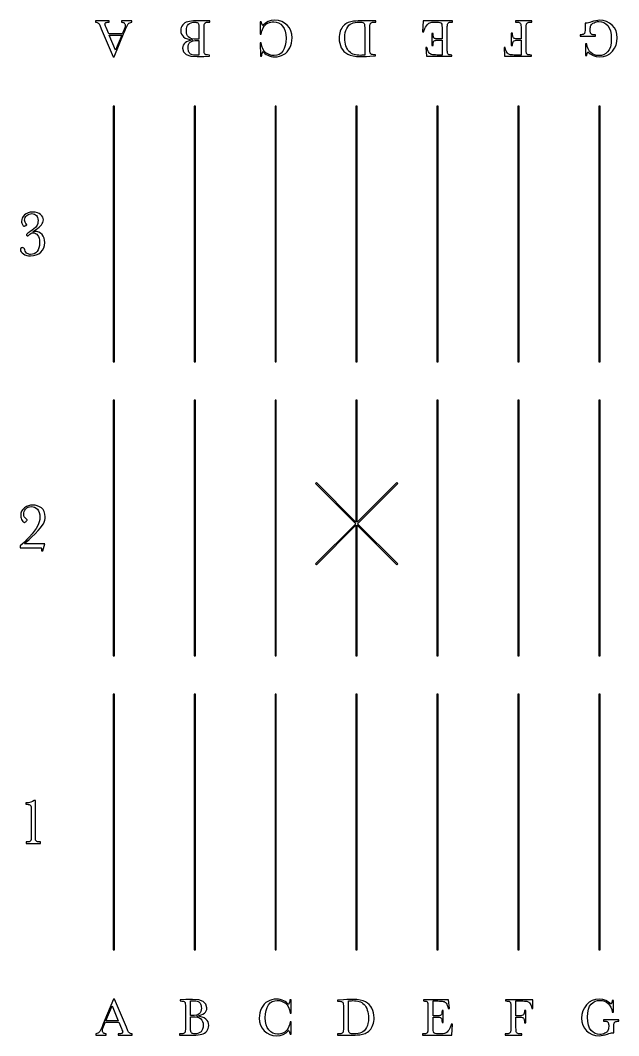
# Model space of a CAD drawing. Header units: millimetres. Extents: x 48 to 358, y 279 to 523.
# Drawn here: x 48 to 188.5, y 281.9 to 520.2 of the extents above; entities that cross this region are included whole.
import ezdxf

# ---------------------------------------------------------------- set-up
doc = ezdxf.new("R2010")
doc.units = ezdxf.units.MM
doc.layers.get('0').update_dxf_attribs({"linetype": 'CONTINUOUS'})

msp = doc.modelspace()

# ---------------------------------------------------------------- linework, layer by layer
at = {"color": 7}
for points in [[(72.4688, 517.35106), (72.5855, 517.62606), (72.6733, 517.83606), (72.732, 517.98006), (72.7618, 518.05906), (72.9442, 518.50306), (73.1129, 518.86206), (73.2678, 519.13906), (73.409, 519.33206), (73.5609, 519.46906), (73.7478, 519.58006), (73.9699, 519.66306), (74.227, 519.71906), (74.227, 520.00006), (71.7675, 520.00006), (71.7675, 519.71906), (71.9569, 519.70706), (72.1284, 519.67106), (72.2819, 519.61106), (72.4175, 519.52706), (72.5283, 519.42006), (72.6074, 519.29006), (72.6549, 519.13806), (72.6707, 518.96406), (72.641, 518.74006), (72.5517, 518.41806), (72.4029, 517.99706), (72.1947, 517.47706), (71.9811, 516.95306), (68.8356, 516.95306), (68.2005, 518.48206), (68.0777, 518.78106), (67.9899, 519.01406), (67.9372, 519.18006), (67.9196, 519.28006), (67.9328, 519.40106), (67.9723, 519.49906), (68.0382, 519.57606), (68.1303, 519.63106), (68.2599, 519.67006), (68.4379, 519.69706), (68.6644, 519.71406), (68.9393, 519.71906), (68.9393, 520.00006), (65.685, 520.00006), (65.685, 519.71906), (65.8882, 519.69006), (66.0643, 519.64506), (66.2133, 519.58506), (66.3353, 519.50906), (66.4381, 519.41706), (66.5299, 519.30906), (66.6107, 519.18606), (66.6803, 519.04806), (67.0589, 518.18106), (69.825, 511.60806), (70.0633, 511.60806)], [(91.0985, 511.68606), (92.4596, 511.72206), (92.4596, 512.00206), (92.3008, 512.00206), (92.014, 512.00906), (91.7825, 512.03006), (91.6064, 512.06406), (91.4856, 512.11206), (91.4004, 512.17806), (91.3314, 512.26806), (91.2783, 512.38006), (91.2413, 512.51506), (91.2159, 512.70606), (91.1978, 512.98706), (91.1869, 513.35606), (91.1833, 513.81506), (91.1833, 517.84406), (91.1867, 518.31606), (91.197, 518.69306), (91.2142, 518.97706), (91.2383, 519.16606), (91.2751, 519.29806), (91.3306, 519.41206), (91.4049, 519.50706), (91.4978, 519.58406), (91.6205, 519.64306), (91.784, 519.68506), (91.9884, 519.71006), (92.2337, 519.71806), (92.5513, 519.71806), (92.5513, 520.00006), (89.3023, 520.00006), (88.7253, 519.98906), (88.2098, 519.95706), (87.7558, 519.90206), (87.3632, 519.82606), (87.0176, 519.71506), (86.7044, 519.55406), (86.4237, 519.34506), (86.1754, 519.08706), (85.9723, 518.79206), (85.8273, 518.46906), (85.7403, 518.11906), (85.7113, 517.74106), (85.7541, 517.31106), (85.8827, 516.91906), (86.0969, 516.56406), (86.3969, 516.24606), (86.785, 515.97806), (87.2636, 515.77106), (87.8327, 515.62706), (88.4924, 515.54406), (87.9433, 515.43806), (87.4678, 515.29306), (87.066, 515.10906), (86.7377, 514.88406), (86.4827, 514.62006), (86.3005, 514.31706), (86.1912, 513.97306), (86.1548, 513.59006), (86.3669, 512.73606), (87.0031, 512.12506), (88.0636, 511.75906), (89.5482, 511.63706)], [(88.8778, 515.74406), (88.3392, 515.83506), (87.9056, 515.98606), (87.577, 516.19906), (87.3353, 516.47506), (87.1626, 516.81906), (87.0591, 517.23006), (87.0245, 517.70906), (87.0551, 518.17906), (87.1466, 518.58606), (87.2992, 518.93006), (87.5129, 519.21106), (87.7876, 519.43006), (88.1233, 519.58706), (88.5201, 519.68106), (88.978, 519.71206), (89.2299, 519.70206), (89.4365, 519.67106), (89.5977, 519.61906), (89.7135, 519.54706), (89.7976, 519.45506), (89.8638, 519.34406), (89.9121, 519.21406), (89.9424, 519.06506), (89.9611, 518.85206), (89.9745, 518.53206), (89.9825, 518.10406), (89.9852, 517.56906), (89.9852, 515.72506), (89.8646, 515.72006), (89.7471, 515.71606), (89.6326, 515.71406), (89.5212, 515.71306)], [(108.35, 511.60006), (108.8773, 511.69906), (109.3816, 511.86306), (109.863, 512.09206), (110.307, 512.39006), (110.699, 512.75706), (111.04, 513.19406), (111.328, 513.70106), (111.558, 514.25106), (111.722, 514.82006), (111.82, 515.40706), (111.853, 516.01106), (111.782, 516.89906), (111.568, 517.69606), (111.213, 518.40106), (110.714, 519.01406), (110.104, 519.51106), (109.4121, 519.86606), (108.6379, 520.07906), (107.7816, 520.15006), (106.9709, 520.07306), (106.2358, 519.84106), (105.5762, 519.45506), (104.9921, 518.91506), (104.8598, 519.11106), (104.7496, 519.32206), (104.6615, 519.54706), (104.5955, 519.78706), (104.3331, 519.78706), (104.3331, 516.89006), (104.5955, 516.89006), (104.6529, 517.25306), (104.7519, 517.62406), (104.8924, 518.00006), (105.0745, 518.38406), (105.2954, 518.74206), (105.5527, 519.04406), (105.8462, 519.29006), (106.1759, 519.48006), (106.5218, 519.62206), (106.8638, 519.72306), (107.2021, 519.78406), (107.5365, 519.80406), (108.1333, 519.74206), (108.679, 519.55606), (109.1737, 519.24606), (109.6172, 518.81206), (109.9829, 518.26106), (110.244, 517.60206), (110.401, 516.83406), (110.453, 515.95706), (110.405, 515.03106), (110.262, 514.21906), (110.022, 513.52006), (109.6874, 512.93506), (109.2711, 512.47306), (108.7881, 512.14206), (108.2384, 511.94406), (107.6219, 511.87806), (107.1046, 511.91906), (106.6144, 512.04206), (106.1513, 512.24606), (105.7152, 512.53206), (105.3283, 512.92206), (105.0127, 513.43906), (104.7684, 514.08506), (104.5955, 514.85706), (104.3331, 514.85706), (104.4064, 511.72006), (104.6749, 511.72006), (104.7153, 511.99506), (104.7816, 512.26606), (104.8739, 512.53206), (104.9921, 512.79406), (105.2022, 512.56706), (105.4599, 512.35106), (105.7653, 512.14506), (106.1184, 511.94906), (106.5061, 511.78206), (106.9156, 511.66306), (107.3469, 511.59106), (107.7999, 511.56706)], [(128.169, 511.64006), (128.674, 511.65606), (129.316, 511.68306), (130.098, 511.72006), (131.459, 511.78806), (131.459, 512.06806), (131.215, 512.06806), (130.928, 512.07506), (130.697, 512.09506), (130.521, 512.12906), (130.4, 512.17506), (130.315, 512.24006), (130.246, 512.32806), (130.193, 512.43906), (130.156, 512.57206), (130.131, 512.76106), (130.113, 513.03706), (130.102, 513.40006), (130.098, 513.85106), (130.098, 517.84406), (130.102, 518.31606), (130.113, 518.69306), (130.131, 518.97706), (130.156, 519.16606), (130.195, 519.29806), (130.251, 519.41206), (130.326, 519.50706), (130.419, 519.58406), (130.541, 519.64306), (130.705, 519.68506), (130.909, 519.71006), (131.154, 519.71806), (131.495, 519.71806), (131.495, 520.00006), (127.828, 520.00006), (127.342, 519.99606), (126.913, 519.98406), (126.543, 519.96406), (126.23, 519.93606), (125.942, 519.89206), (125.647, 519.82306), (125.343, 519.73006), (125.031, 519.61206), (124.725, 519.46806), (124.438, 519.29306), (124.17, 519.08906), (123.921, 518.85506), (123.694, 518.59006), (123.493, 518.29306), (123.317, 517.96406), (123.167, 517.60306), (123.047, 517.21706), (122.961, 516.81006), (122.91, 516.38506), (122.893, 515.94006), (122.924, 515.32906), (123.019, 514.75606), (123.176, 514.21906), (123.396, 513.72006), (123.681, 513.26406), (124.031, 512.85806), (124.448, 512.50306), (124.93, 512.19706), (125.497, 511.95106), (126.164, 511.77506), (126.933, 511.67006), (127.804, 511.63506)], [(127.507, 511.94006), (127.091, 511.97506), (126.718, 512.03306), (126.388, 512.11406), (126.087, 512.22806), (125.8, 512.38306), (125.526, 512.57906), (125.266, 512.81606), (125.028, 513.09406), (124.819, 513.40906), (124.639, 513.76406), (124.489, 514.15606), (124.37, 514.58306), (124.285, 515.03706), (124.234, 515.52006), (124.218, 516.03106), (124.247, 516.67506), (124.334, 517.26006), (124.48, 517.78506), (124.684, 518.25006), (124.931, 518.64906), (125.208, 518.97606), (125.512, 519.23206), (125.845, 519.41606), (126.217, 519.54506), (126.637, 519.63806), (127.104, 519.69306), (127.62, 519.71206), (127.957, 519.70306), (128.23, 519.67606), (128.44, 519.63106), (128.586, 519.56906), (128.689, 519.48406), (128.769, 519.37206), (128.826, 519.23506), (128.86, 519.07106), (128.88, 518.83906), (128.895, 518.49906), (128.903, 518.04906), (128.906, 517.49006), (128.906, 511.95906), (128.669, 511.94506), (128.434, 511.93606), (128.2, 511.93006), (127.967, 511.92806)], [(149.338, 512.00306), (149.065, 512.01006), (148.843, 512.03206), (148.673, 512.07006), (148.554, 512.12206), (148.47, 512.19306), (148.402, 512.28606), (148.351, 512.40206), (148.317, 512.54006), (148.294, 512.73006), (148.278, 513.00106), (148.268, 513.35306), (148.265, 513.78506), (148.265, 517.84506), (148.268, 518.31506), (148.277, 518.68706), (148.292, 518.96006), (148.313, 519.13606), (148.346, 519.25706), (148.395, 519.36706), (148.46, 519.46606), (148.542, 519.55406), (148.659, 519.62706), (148.831, 519.67806), (149.057, 519.70906), (149.338, 519.71906), (149.509, 519.71906), (149.509, 520.00006), (142.656, 520.00006), (142.479, 517.42206), (142.772, 517.42206), (142.892, 517.85606), (143.032, 518.24006), (143.193, 518.57506), (143.373, 518.86106), (143.566, 519.10006), (143.764, 519.29506), (143.967, 519.44506), (144.175, 519.55106), (144.4, 519.62506), (144.654, 519.67706), (144.937, 519.70906), (145.249, 519.71906), (145.865, 519.71906), (146.239, 519.70306), (146.534, 519.65406), (146.749, 519.57306), (146.883, 519.46006), (146.966, 519.25506), (147.025, 518.89806), (147.061, 518.39006), (147.072, 517.73006), (147.072, 515.77206), (146.164, 515.77206), (145.918, 515.77706), (145.71, 515.79006), (145.541, 515.81206), (145.411, 515.84206), (145.306, 515.88706), (145.215, 515.95306), (145.137, 516.04006), (145.072, 516.14606), (145.021, 516.29206), (144.985, 516.49406), (144.964, 516.75306), (144.956, 517.06806), (144.67, 517.06806), (144.67, 514.23406), (144.956, 514.23406), (144.961, 514.51606), (144.975, 514.74706), (144.999, 514.92806), (145.032, 515.05906), (145.081, 515.15806), (145.15, 515.24306), (145.239, 515.31506), (145.35, 515.37406), (145.493, 515.42006), (145.681, 515.45206), (145.915, 515.47206), (146.194, 515.47806), (147.072, 515.47806), (147.072, 512.00306), (145.926, 512.00306), (145.522, 512.00906), (145.179, 512.02606), (144.894, 512.05606), (144.67, 512.09706), (144.481, 512.16106), (144.306, 512.25906), (144.144, 512.39006), (143.996, 512.55406), (143.859, 512.76706), (143.734, 513.04306), (143.62, 513.38206), (143.517, 513.78306), (143.23, 513.78306), (143.425, 511.72306), (149.338, 511.72306)], [(168.057, 512.00406), (167.911, 512.00406), (167.624, 512.01106), (167.392, 512.03106), (167.216, 512.06506), (167.095, 512.11406), (167.01, 512.18006), (166.941, 512.26806), (166.888, 512.37806), (166.851, 512.51006), (166.825, 512.69806), (166.807, 512.97306), (166.796, 513.33506), (166.793, 513.78606), (166.793, 517.84506), (166.796, 518.31706), (166.807, 518.69406), (166.825, 518.97806), (166.851, 519.16706), (166.889, 519.29906), (166.945, 519.41306), (167.02, 519.50806), (167.113, 519.58506), (167.236, 519.64406), (167.4, 519.68606), (167.604, 519.71106), (167.849, 519.71906), (168.106, 519.71906), (168.106, 520.00006), (164.258, 520.00006), (164.258, 519.71906), (164.539, 519.71906), (164.799, 519.71006), (165.014, 519.68306), (165.182, 519.63706), (165.304, 519.57306), (165.394, 519.49006), (165.465, 519.38706), (165.518, 519.26606), (165.552, 519.12406), (165.573, 518.93106), (165.588, 518.65406), (165.597, 518.29206), (165.6, 517.84606), (165.6, 515.78906), (164.827, 515.78906), (164.547, 515.79606), (164.318, 515.81806), (164.138, 515.85306), (164.008, 515.90206), (163.909, 515.97106), (163.823, 516.06406), (163.751, 516.18106), (163.691, 516.32306), (163.644, 516.49006), (163.611, 516.68606), (163.591, 516.90906), (163.584, 517.16006), (163.279, 517.16006), (163.279, 514.24006), (163.584, 514.24006), (163.6, 514.59106), (163.646, 514.87706), (163.723, 515.10006), (163.831, 515.25906), (163.986, 515.37006), (164.203, 515.44906), (164.484, 515.49706), (164.827, 515.51306), (165.6, 515.51306), (165.6, 512.00406), (163.985, 512.00406), (163.628, 512.01106), (163.328, 512.03106), (163.083, 512.06506), (162.894, 512.11306), (162.734, 512.18906), (162.577, 512.30606), (162.424, 512.46506), (162.275, 512.66506), (162.14, 512.90006), (162.032, 513.16506), (161.949, 513.45906), (161.894, 513.78306), (161.607, 513.78306), (161.674, 511.72306), (168.057, 511.72306)], [(184.918, 511.65106), (185.732, 511.90206), (186.444, 512.31906), (187.056, 512.90406), (187.548, 513.60006), (187.899, 514.35106), (188.109, 515.15706), (188.179, 516.01706), (188.106, 516.87606), (187.885, 517.65606), (187.517, 518.35706), (187.001, 518.98106), (186.375, 519.49206), (185.673, 519.85806), (184.897, 520.07706), (184.047, 520.15006), (183.594, 520.12506), (183.123, 520.05206), (182.633, 519.93006), (182.124, 519.75906), (181.76, 519.63306), (181.434, 519.54406), (181.144, 519.49006), (180.89, 519.47206), (180.831, 519.47406), (180.767, 519.47806), (180.699, 519.48606), (180.628, 519.49606), (180.628, 518.61806), (180.624, 518.13306), (180.611, 517.74806), (180.59, 517.46106), (180.561, 517.27306), (180.518, 517.14406), (180.458, 517.03506), (180.38, 516.94506), (180.284, 516.87606), (180.155, 516.82406), (179.978, 516.78706), (179.754, 516.76506), (179.482, 516.75706), (179.482, 516.46306), (183.053, 516.46306), (183.053, 516.75706), (182.858, 516.75706), (182.633, 516.76206), (182.446, 516.77606), (182.297, 516.80006), (182.186, 516.83306), (182.101, 516.88106), (182.027, 516.94606), (181.965, 517.03006), (181.915, 517.13206), (181.876, 517.27106), (181.848, 517.46606), (181.832, 517.71506), (181.826, 518.02006), (181.838, 518.29106), (181.873, 518.53906), (181.932, 518.76106), (182.015, 518.96006), (182.13, 519.13906), (182.287, 519.30306), (182.484, 519.45406), (182.723, 519.59106), (182.989, 519.70406), (183.27, 519.78506), (183.566, 519.83406), (183.876, 519.85006), (184.47, 519.79306), (185.013, 519.62106), (185.507, 519.33406), (185.95, 518.93206), (186.315, 518.39206), (186.577, 517.69206), (186.733, 516.83106), (186.785, 515.81006), (186.731, 514.78906), (186.569, 513.93606), (186.298, 513.25106), (185.919, 512.73406), (185.467, 512.35406), (184.978, 512.08406), (184.451, 511.92106), (183.887, 511.86706), (183.344, 511.91306), (182.843, 512.05306), (182.384, 512.28606), (181.968, 512.61206), (181.611, 513.01706), (181.331, 513.48906), (181.128, 514.02706), (181.001, 514.63206), (180.707, 514.63206), (180.707, 511.86706), (181.001, 511.86706), (181.037, 512.11006), (181.092, 512.34406), (181.166, 512.57106), (181.258, 512.78806), (181.837, 512.25406), (182.487, 511.87306), (183.21, 511.64406), (184.004, 511.56706)], [(68.9393, 516.67606), (71.8652, 516.67606), (70.4054, 513.14706)], [(89.0744, 511.94806), (88.718, 511.98406), (88.4286, 512.04406), (88.2062, 512.12806), (88.0292, 512.23406), (87.8757, 512.36106), (87.7459, 512.50806), (87.6397, 512.67406), (87.557, 512.87006), (87.498, 513.10106), (87.4626, 513.37006), (87.4508, 513.67506), (87.4809, 514.10706), (87.5711, 514.47406), (87.7215, 514.77806), (87.9321, 515.01706), (88.2249, 515.19906), (88.622, 515.32906), (89.1234, 515.40606), (89.7292, 515.43206), (89.9852, 515.43206), (89.9852, 511.95406), (89.861, 511.94606), (89.7384, 511.94106), (89.6173, 511.93706), (89.4977, 511.93606)], [(70.15, 500.00006), (69.85, 500.00006), (69.85, 440.00006), (70.15, 440.00006)], [(89.15, 500.00006), (88.85, 500.00006), (88.85, 440.00006), (89.15, 440.00006)], [(108.15, 500.00006), (107.85, 500.00006), (107.85, 440.00006), (108.15, 440.00006)], [(127.15, 500.00006), (126.85, 500.00006), (126.85, 440.00006), (127.15, 440.00006)], [(146.15, 500.00006), (145.85, 500.00006), (145.85, 440.00006), (146.15, 440.00006)], [(165.15, 500.00006), (164.85, 500.00006), (164.85, 440.00006), (165.15, 440.00006)], [(184.15, 500.00006), (183.85, 500.00006), (183.85, 440.00006), (184.15, 440.00006)], [(51.164, 464.92206), (51.7981, 465.08606), (52.3651, 465.35906), (52.8649, 465.74106), (53.2729, 466.20806), (53.5643, 466.73706), (53.7392, 467.32706), (53.7975, 467.97906), (53.758, 468.52206), (53.6397, 469.01706), (53.4424, 469.46406), (53.1663, 469.86306), (52.8216, 470.19106), (52.4188, 470.42506), (51.9578, 470.56606), (51.4385, 470.61206), (51.3229, 470.60806), (51.2073, 470.59606), (51.0917, 470.57506), (50.9761, 470.54506), (51.5803, 470.96306), (52.0542, 471.29606), (52.454, 471.60906), (52.7797, 471.90206), (53.0312, 472.17506), (53.2189, 472.44306), (53.353, 472.72206), (53.4334, 473.01206), (53.4602, 473.31206), (53.4208, 473.65106), (53.3026, 473.97306), (53.1056, 474.27906), (52.8298, 474.56906), (52.4771, 474.81506), (52.0493, 474.99106), (51.5464, 475.09706), (50.9685, 475.13206), (50.3982, 475.09006), (49.8886, 474.96406), (49.4396, 474.75506), (49.0512, 474.46106), (48.7379, 474.11506), (48.5141, 473.75006), (48.3798, 473.36606), (48.3351, 472.96206), (48.3477, 472.76006), (48.3855, 472.56606), (48.4486, 472.38006), (48.5368, 472.20106), (48.6396, 472.04706), (48.746, 471.93806), (48.8562, 471.87206), (48.9701, 471.85006), (49.0345, 471.85706), (49.1156, 471.87806), (49.2136, 471.91306), (49.3283, 471.96206), (49.436, 472.01706), (49.5129, 472.07006), (49.5591, 472.12106), (49.5745, 472.17106), (49.5712, 472.19006), (49.5614, 472.21206), (49.5451, 472.23506), (49.5223, 472.26006), (49.3232, 472.49606), (49.181, 472.73906), (49.0957, 472.99206), (49.0672, 473.25206), (49.0996, 473.56906), (49.1968, 473.85706), (49.3587, 474.11506), (49.5855, 474.34406), (49.8542, 474.53206), (50.142, 474.66606), (50.449, 474.74606), (50.7751, 474.77306), (51.0869, 474.74706), (51.3661, 474.66806), (51.6127, 474.53606), (51.8266, 474.35106), (51.9995, 474.11906), (52.123, 473.84306), (52.1971, 473.52406), (52.2218, 473.16206), (52.1981, 472.77606), (52.1268, 472.42506), (52.0079, 472.10806), (51.8416, 471.82606), (51.6015, 471.54406), (51.2617, 471.22906), (50.8221, 470.88006), (50.2829, 470.49806), (50.0407, 470.33106), (49.8512, 470.19506), (49.7144, 470.09006), (49.6302, 470.01606), (49.5797, 469.95906), (49.5436, 469.90406), (49.5219, 469.84906), (49.5147, 469.79606), (49.5287, 469.69206), (49.5707, 469.61806), (49.6406, 469.57306), (49.7386, 469.55806), (49.794, 469.56506), (49.8486, 469.58606), (49.9022, 469.62106), (49.9549, 469.67006), (50.2581, 469.94406), (50.5481, 470.13906), (50.8252, 470.25706), (51.0892, 470.29606), (51.3776, 470.26006), (51.6459, 470.15406), (51.8942, 469.97706), (52.1225, 469.72906), (52.3135, 469.40906), (52.4499, 469.01606), (52.5318, 468.54906), (52.5591, 468.00806), (52.5225, 467.33606), (52.4127, 466.75806), (52.2297, 466.27406), (51.9734, 465.88406), (51.6585, 465.58406), (51.2992, 465.37006), (50.8957, 465.24206), (50.4479, 465.19906), (50.2609, 465.21106), (50.073, 465.24906), (49.8841, 465.31206), (49.6944, 465.40006), (49.5116, 465.52706), (49.3512, 465.71506), (49.2132, 465.96306), (49.0975, 466.27206), (49.0014, 466.50306), (48.8774, 466.66906), (48.7254, 466.76806), (48.5454, 466.80106), (48.4424, 466.79106), (48.3496, 466.76306), (48.2671, 466.71506), (48.1948, 466.64806), (48.1361, 466.56706), (48.0941, 466.47906), (48.0689, 466.38306), (48.0605, 466.27806), (48.1048, 466.02506), (48.2377, 465.78006), (48.4592, 465.54406), (48.7693, 465.31606), (49.1409, 465.12006), (49.547, 464.98006), (49.9876, 464.89606), (50.4627, 464.86806)], [(70.15, 431.00006), (69.85, 431.00006), (69.85, 371.00006), (70.15, 371.00006)], [(89.15, 431.00006), (88.85, 431.00006), (88.85, 371.00006), (89.15, 371.00006)], [(108.15, 431.00006), (107.85, 431.00006), (107.85, 371.00006), (108.15, 371.00006)], [(127.15, 401.65606), (136.452, 392.35406), (136.664, 392.56606), (127.224, 402.00606), (136.664, 411.44606), (136.452, 411.65806), (127.15, 402.35606), (127.15, 431.00006), (126.85, 431.00006), (126.85, 402.38006), (117.572, 411.65806), (117.36, 411.44606), (126.8, 402.00606), (117.36, 392.56606), (117.572, 392.35406), (126.85, 401.63206), (126.85, 371.00006), (127.15, 371.00006)], [(146.15, 431.00006), (145.85, 431.00006), (145.85, 371.00006), (146.15, 371.00006)], [(165.15, 431.00006), (164.85, 431.00006), (164.85, 371.00006), (165.15, 371.00006)], [(184.15, 431.00006), (183.85, 431.00006), (183.85, 371.00006), (184.15, 371.00006)], [(53.7703, 397.27206), (49.0283, 397.27206), (49.5397, 397.72106), (50.1271, 398.26706), (50.7904, 398.91206), (51.5297, 399.65606), (52.235, 400.39806), (52.7963, 401.03806), (53.2136, 401.57606), (53.4869, 402.01306), (53.6631, 402.40506), (53.789, 402.80706), (53.8645, 403.22006), (53.8896, 403.64306), (53.8335, 404.28406), (53.6649, 404.84106), (53.384, 405.31306), (52.9907, 405.70206), (52.5275, 406.00606), (52.0368, 406.22306), (51.5185, 406.35306), (50.9728, 406.39606), (50.4538, 406.35406), (49.9563, 406.22906), (49.4803, 406.02106), (49.0257, 405.72806), (48.6373, 405.36506), (48.3599, 404.94206), (48.1934, 404.46106), (48.138, 403.92006), (48.1578, 403.58106), (48.2173, 403.27506), (48.3165, 403.00106), (48.4554, 402.76006), (48.6084, 402.56206), (48.7496, 402.42106), (48.8792, 402.33706), (48.9971, 402.30806), (49.0848, 402.32306), (49.1838, 402.36606), (49.294, 402.43906), (49.4154, 402.54006), (49.5266, 402.64906), (49.606, 402.74706), (49.6536, 402.83206), (49.6695, 402.90506), (49.6555, 402.95106), (49.6136, 403.00606), (49.5436, 403.07006), (49.4458, 403.14406), (49.1816, 403.37206), (48.9929, 403.63606), (48.8797, 403.93906), (48.842, 404.27806), (48.8711, 404.58706), (48.9584, 404.88606), (49.104, 405.17606), (49.3078, 405.45706), (49.5648, 405.69806), (49.8697, 405.87106), (50.2226, 405.97406), (50.6235, 406.00906), (51.0382, 405.97106), (51.4175, 405.85906), (51.7614, 405.67106), (52.0698, 405.40806), (52.3242, 405.06606), (52.5059, 404.63906), (52.6149, 404.12806), (52.6513, 403.53206), (52.6154, 403.00006), (52.5077, 402.47106), (52.3282, 401.94406), (52.077, 401.42106), (51.7444, 400.87406), (51.321, 400.27806), (50.8067, 399.63406), (50.2015, 398.94006), (49.579, 398.27006), (49.0129, 397.69706), (48.5033, 397.22006), (48.05, 396.84006), (48.05, 396.37806), (52.4425, 396.37806), (52.6345, 396.37606), (52.7855, 396.36806), (52.8955, 396.35506), (52.9645, 396.33706), (53.007, 396.30506), (53.0373, 396.25106), (53.0555, 396.17306), (53.0616, 396.07306), (53.0602, 396.01306), (53.056, 395.95906), (53.0489, 395.91206), (53.0391, 395.87206), (53.0196, 395.80506), (53.0056, 395.73806), (52.9973, 395.67106), (52.9945, 395.60406), (53.345, 395.60406)], [(70.15, 362.00006), (69.85, 362.00006), (69.85, 302.000057), (70.15, 302.000057)], [(89.15, 362.00006), (88.85, 362.00006), (88.85, 302.000057), (89.15, 302.000057)], [(108.15, 362.00006), (107.85, 362.00006), (107.85, 302.000057), (108.15, 302.000057)], [(127.15, 362.00006), (126.85, 362.00006), (126.85, 302.000057), (127.15, 302.000057)], [(146.15, 362.00006), (145.85, 362.00006), (145.85, 302.000057), (146.15, 302.000057)], [(165.15, 362.00006), (164.85, 362.00006), (164.85, 302.000057), (165.15, 302.000057)], [(184.15, 362.00006), (183.85, 362.00006), (183.85, 302.000057), (184.15, 302.000057)], [(52.7984, 327.330757), (52.5067, 327.330757), (52.2856, 327.339157), (52.1009, 327.364357), (51.9527, 327.406357), (51.841, 327.465057), (51.7576, 327.539757), (51.6942, 327.629257), (51.651, 327.733757), (51.6278, 327.853157), (51.6164, 328.025257), (51.6082, 328.287857), (51.6033, 328.640857), (51.6016, 329.084357), (51.6016, 337.009057), (51.2735, 337.009057), (50.9225, 336.791957), (50.4876, 336.633657), (49.969, 336.534257), (49.3664, 336.493657), (49.3664, 336.150157), (49.6865, 336.150157), (49.9283, 336.140157), (50.1249, 336.110057), (50.2764, 336.059957), (50.3827, 335.989757), (50.4574, 335.906257), (50.514, 335.816257), (50.5524, 335.719757), (50.5726, 335.616657), (50.5824, 335.460657), (50.5893, 335.205357), (50.5935, 334.850757), (50.5949, 334.396757), (50.5949, 329.084257), (50.5933, 328.623757), (50.5884, 328.264457), (50.5803, 328.006257), (50.5689, 327.849357), (50.5474, 327.746757), (50.5093, 327.651557), (50.4543, 327.563957), (50.3826, 327.483657), (50.279, 327.416757), (50.1284, 327.368957), (49.9308, 327.340357), (49.6861, 327.330757), (49.4404, 327.330757), (49.4404, 326.987557), (52.7984, 326.987557)], [(68.2325, 282.280857), (68.0431, 282.292857), (67.8716, 282.328857), (67.7181, 282.388857), (67.5825, 282.472857), (67.4717, 282.580057), (67.3926, 282.709657), (67.3451, 282.861857), (67.3293, 283.036357), (67.359, 283.259557), (67.4483, 283.581757), (67.5971, 284.002957), (67.8053, 284.523157), (68.0189, 285.047057), (71.1644, 285.047057), (71.7995, 283.517857), (71.9223, 283.218857), (72.0101, 282.986157), (72.0628, 282.819757), (72.0804, 282.719557), (72.0672, 282.599457), (72.0277, 282.500957), (71.9618, 282.424157), (71.8697, 282.369157), (71.7401, 282.330557), (71.5621, 282.302957), (71.3356, 282.286357), (71.0607, 282.280857), (71.0607, 282.000057), (74.315, 282.000057), (74.315, 282.280857), (74.1118, 282.310057), (73.9357, 282.354857), (73.7867, 282.415357), (73.6647, 282.491457), (73.5619, 282.583157), (73.4701, 282.690557), (73.3893, 282.813557), (73.3197, 282.952257), (72.9411, 283.818957), (70.175, 290.392357), (69.9367, 290.392357), (67.5312, 284.649057), (67.4145, 284.373657), (67.3267, 284.163857), (67.268, 284.019557), (67.2382, 283.940957), (67.0558, 283.497557), (66.8871, 283.137657), (66.7322, 282.861257), (66.591, 282.668357), (66.4391, 282.530957), (66.2522, 282.420457), (66.0301, 282.337157), (65.773, 282.280857), (65.773, 282.000057), (68.2325, 282.000057)], [(68.1348, 285.323557), (69.5946, 288.853357), (71.0607, 285.323557)], [(89.2747, 282.010957), (89.7902, 282.043557), (90.2442, 282.097957), (90.6368, 282.174057), (90.9824, 282.285457), (91.2956, 282.445657), (91.5763, 282.654757), (91.8246, 282.912657), (92.0277, 283.208557), (92.1727, 283.531457), (92.2597, 283.881457), (92.2887, 284.258557), (92.2459, 284.688657), (92.1173, 285.081257), (91.9031, 285.436457), (91.6031, 285.754257), (91.215, 286.022457), (90.7364, 286.228857), (90.1673, 286.373457), (89.5076, 286.456357), (90.0567, 286.561657), (90.5322, 286.706557), (90.934, 286.891257), (91.2623, 287.115557), (91.5173, 287.379557), (91.6995, 287.683257), (91.8088, 288.026657), (91.8452, 288.409757), (91.6331, 289.264357), (90.9969, 289.874757), (89.9364, 290.241057), (88.4518, 290.363157), (86.9015, 290.314357), (85.5404, 290.277757), (85.5404, 289.997857), (85.6992, 289.997857), (85.986, 289.990957), (86.2175, 289.970357), (86.3936, 289.935957), (86.5144, 289.887957), (86.5996, 289.821557), (86.6686, 289.732357), (86.7217, 289.620157), (86.7587, 289.485057), (86.7841, 289.293957), (86.8022, 289.013557), (86.8131, 288.643857), (86.8167, 288.184857), (86.8167, 284.155957), (86.8133, 283.684157), (86.803, 283.306657), (86.7858, 283.023357), (86.7617, 282.834357), (86.7249, 282.701857), (86.6694, 282.587957), (86.5951, 282.492757), (86.5022, 282.416257), (86.3795, 282.357457), (86.216, 282.315457), (86.0116, 282.290357), (85.7663, 282.281957), (85.4487, 282.281957), (85.4487, 282.000057), (88.6977, 282.000057)], [(88.0148, 286.567757), (88.0148, 290.045957), (88.139, 290.053857), (88.2616, 290.059557), (88.3827, 290.062957), (88.5023, 290.064057), (88.9256, 290.052057), (89.282, 290.015957), (89.5714, 289.955957), (89.7938, 289.871857), (89.9708, 289.765557), (90.1243, 289.639157), (90.2541, 289.492557), (90.3603, 289.325657), (90.443, 289.130457), (90.502, 288.898557), (90.5374, 288.630057), (90.5492, 288.324957), (90.5191, 287.893257), (90.4289, 287.525657), (90.2785, 287.222157), (90.0679, 286.982657), (89.7751, 286.801157), (89.378, 286.671457), (88.8766, 286.593657), (88.2708, 286.567757)], [(109.0291, 281.927457), (109.7642, 282.159057), (110.424, 282.545057), (111.008, 283.085357), (111.14, 282.889057), (111.25, 282.678257), (111.339, 282.452957), (111.405, 282.213157), (111.667, 282.213157), (111.667, 285.110457), (111.405, 285.110457), (111.347, 284.746757), (111.248, 284.376457), (111.108, 283.999757), (110.926, 283.616457), (110.705, 283.258057), (110.447, 282.955857), (110.154, 282.709657), (109.8241, 282.519757), (109.4782, 282.378057), (109.1362, 282.276857), (108.7979, 282.216157), (108.4635, 282.195857), (107.8667, 282.257957), (107.321, 282.443957), (106.8263, 282.754057), (106.3828, 283.188157), (106.0171, 283.738657), (105.7559, 284.397957), (105.5991, 285.165957), (105.5469, 286.042757), (105.5947, 286.969057), (105.7383, 287.781557), (105.9776, 288.480257), (106.3126, 289.065357), (106.7289, 289.527457), (107.2119, 289.857557), (107.7616, 290.055657), (108.3781, 290.121657), (108.8954, 290.080857), (109.3856, 289.958357), (109.8487, 289.754257), (110.285, 289.468557), (110.672, 289.078257), (110.987, 288.560557), (111.232, 287.915457), (111.405, 287.143057), (111.667, 287.143057), (111.594, 290.280257), (111.325, 290.280257), (111.285, 290.004857), (111.218, 289.733957), (111.126, 289.467757), (111.008, 289.206057), (110.798, 289.432857), (110.54, 289.649257), (110.235, 289.855457), (109.8816, 290.051257), (109.4939, 290.218157), (109.0844, 290.337357), (108.6531, 290.408857), (108.2001, 290.432657), (107.65, 290.399857), (107.1227, 290.301457), (106.6184, 290.137357), (106.137, 289.907757), (105.693, 289.610357), (105.3008, 289.243157), (104.9605, 288.806057), (104.6721, 288.299257), (104.4424, 287.748557), (104.2784, 287.179957), (104.18, 286.593357), (104.1472, 285.988857), (104.2183, 285.100757), (104.4318, 284.304157), (104.7875, 283.599057), (105.2855, 282.985657), (105.8957, 282.488957), (106.5879, 282.134157), (107.3621, 281.921257), (108.2184, 281.850257)], [(126.658, 282.004057), (127.087, 282.016057), (127.457, 282.036057), (127.77, 282.064157), (128.058, 282.108357), (128.353, 282.177057), (128.657, 282.270157), (128.969, 282.387657), (129.275, 282.532357), (129.562, 282.706757), (129.83, 282.910957), (130.079, 283.144857), (130.306, 283.409757), (130.507, 283.706657), (130.683, 284.035557), (130.833, 284.396557), (130.953, 284.783357), (131.039, 285.189657), (131.09, 285.615357), (131.107, 286.060457), (131.076, 286.670857), (130.981, 287.244257), (130.824, 287.780557), (130.604, 288.279857), (130.319, 288.735757), (129.969, 289.141657), (129.552, 289.497457), (129.07, 289.803357), (128.503, 290.049057), (127.836, 290.224557), (127.067, 290.329957), (126.196, 290.365057), (125.831, 290.359657), (125.326, 290.343657), (124.684, 290.316957), (123.902, 290.279657), (122.541, 290.212457), (122.541, 289.931557), (122.785, 289.931557), (123.072, 289.924857), (123.303, 289.904857), (123.479, 289.871457), (123.6, 289.824757), (123.685, 289.759857), (123.754, 289.672057), (123.807, 289.561457), (123.844, 289.427857), (123.869, 289.239157), (123.887, 288.963157), (123.898, 288.599757), (123.902, 288.148957), (123.902, 284.156157), (123.898, 283.684357), (123.887, 283.306857), (123.869, 283.023457), (123.844, 282.834457), (123.805, 282.701857), (123.749, 282.587957), (123.674, 282.492757), (123.581, 282.416257), (123.459, 282.357457), (123.295, 282.315457), (123.091, 282.290357), (122.846, 282.281957), (122.505, 282.281957), (122.505, 282.000057), (126.172, 282.000057)], [(126.043, 282.297057), (125.77, 282.323957), (125.56, 282.368757), (125.414, 282.431557), (125.311, 282.516457), (125.231, 282.627657), (125.174, 282.765257), (125.14, 282.929157), (125.12, 283.160757), (125.105, 283.501457), (125.097, 283.951357), (125.094, 284.510357), (125.094, 290.041457), (125.331, 290.054857), (125.566, 290.064457), (125.8, 290.070157), (126.033, 290.072057), (126.493, 290.060457), (126.909, 290.025557), (127.282, 289.967357), (127.612, 289.885857), (127.913, 289.772157), (128.2, 289.617157), (128.474, 289.421057), (128.734, 289.183657), (128.972, 288.906457), (129.181, 288.590757), (129.361, 288.236457), (129.511, 287.843557), (129.63, 287.417357), (129.715, 286.962957), (129.766, 286.480357), (129.782, 285.969457), (129.753, 285.324757), (129.666, 284.739957), (129.52, 284.215157), (129.316, 283.750157), (129.069, 283.351057), (128.792, 283.023757), (128.488, 282.768057), (128.155, 282.584157), (127.783, 282.454657), (127.363, 282.362057), (126.896, 282.306557), (126.38, 282.288057)], [(149.521, 284.577657), (149.228, 284.577657), (149.108, 284.144157), (148.968, 283.759857), (148.807, 283.424857), (148.627, 283.139057), (148.434, 282.900057), (148.236, 282.705357), (148.033, 282.554957), (147.825, 282.448757), (147.6, 282.375357), (147.346, 282.322857), (147.063, 282.291357), (146.751, 282.280857), (146.135, 282.280857), (145.761, 282.297057), (145.466, 282.345657), (145.251, 282.426757), (145.117, 282.540157), (145.034, 282.745457), (144.975, 283.102157), (144.939, 283.610157), (144.928, 284.269557), (144.928, 286.227857), (145.836, 286.227857), (146.082, 286.223557), (146.29, 286.210357), (146.459, 286.188557), (146.589, 286.157857), (146.694, 286.112657), (146.785, 286.046857), (146.863, 285.960557), (146.928, 285.853657), (146.979, 285.708257), (147.015, 285.506157), (147.036, 285.247357), (147.044, 284.931857), (147.33, 284.931857), (147.33, 287.765857), (147.044, 287.765857), (147.039, 287.484457), (147.025, 287.253257), (147.001, 287.072257), (146.968, 286.941457), (146.919, 286.842457), (146.85, 286.756757), (146.761, 286.684557), (146.65, 286.625757), (146.507, 286.580257), (146.319, 286.547657), (146.085, 286.528157), (145.806, 286.521657), (144.928, 286.521657), (144.928, 289.997357), (146.074, 289.997357), (146.478, 289.991457), (146.821, 289.973757), (147.106, 289.944257), (147.33, 289.902857), (147.519, 289.838857), (147.694, 289.741257), (147.856, 289.610157), (148.004, 289.445557), (148.141, 289.232757), (148.266, 288.957057), (148.38, 288.618457), (148.483, 288.217057), (148.77, 288.217057), (148.575, 290.277157), (142.662, 290.277157), (142.662, 289.997357), (142.935, 289.989957), (143.157, 289.967557), (143.327, 289.930357), (143.446, 289.878257), (143.53, 289.807457), (143.598, 289.714157), (143.649, 289.598357), (143.683, 289.460057), (143.706, 289.270057), (143.722, 288.999157), (143.732, 288.647457), (143.735, 288.214757), (143.735, 284.155057), (143.732, 283.685157), (143.723, 283.313357), (143.708, 283.039557), (143.687, 282.863857), (143.654, 282.742757), (143.605, 282.632657), (143.54, 282.533657), (143.458, 282.445657), (143.341, 282.373557), (143.169, 282.322057), (142.943, 282.291157), (142.662, 282.280857), (142.491, 282.280857), (142.491, 282.000057), (149.344, 282.000057)], [(165.742, 282.280857), (165.461, 282.280857), (165.201, 282.290057), (164.986, 282.317457), (164.818, 282.363257), (164.696, 282.427257), (164.606, 282.510257), (164.535, 282.612657), (164.482, 282.734557), (164.448, 282.875857), (164.427, 283.069057), (164.412, 283.346457), (164.403, 283.708157), (164.4, 284.154257), (164.4, 286.210657), (165.173, 286.210657), (165.453, 286.203557), (165.682, 286.182457), (165.862, 286.147257), (165.992, 286.097957), (166.091, 286.029457), (166.177, 285.936457), (166.249, 285.819257), (166.309, 285.677557), (166.356, 285.509757), (166.389, 285.314257), (166.409, 285.090857), (166.416, 284.839757), (166.721, 284.839757), (166.721, 287.760057), (166.416, 287.760057), (166.4, 287.409457), (166.354, 287.122857), (166.277, 286.899957), (166.169, 286.741057), (166.014, 286.629957), (165.797, 286.550557), (165.516, 286.502957), (165.173, 286.487057), (164.4, 286.487057), (164.4, 289.996357), (166.015, 289.996357), (166.372, 289.989557), (166.672, 289.968957), (166.917, 289.934657), (167.106, 289.886657), (167.266, 289.811057), (167.423, 289.693957), (167.576, 289.535357), (167.725, 289.335257), (167.86, 289.099657), (167.968, 288.834757), (168.051, 288.540557), (168.106, 288.217057), (168.393, 288.217057), (168.326, 290.277157), (161.943, 290.277157), (161.943, 289.996357), (162.089, 289.996357), (162.376, 289.989557), (162.608, 289.968857), (162.784, 289.934557), (162.905, 289.886457), (162.99, 289.820557), (163.059, 289.732357), (163.112, 289.622157), (163.149, 289.489757), (163.175, 289.302457), (163.193, 289.027457), (163.204, 288.664557), (163.207, 288.214057), (163.207, 284.154757), (163.204, 283.683057), (163.193, 283.305557), (163.175, 283.022357), (163.149, 282.833257), (163.111, 282.700757), (163.055, 282.586857), (162.98, 282.491657), (162.887, 282.415157), (162.764, 282.356357), (162.6, 282.314457), (162.396, 282.289257), (162.151, 282.280857), (161.894, 282.280857), (161.894, 282.000057), (165.742, 282.000057)], [(184.406, 281.874757), (184.877, 281.947957), (185.367, 282.070157), (185.876, 282.241057), (186.24, 282.366557), (186.566, 282.456257), (186.856, 282.510057), (187.11, 282.527957), (187.169, 282.526457), (187.233, 282.521857), (187.301, 282.514257), (187.372, 282.503657), (187.372, 283.382157), (187.376, 283.866557), (187.389, 284.252257), (187.41, 284.539257), (187.439, 284.727457), (187.482, 284.856357), (187.542, 284.965357), (187.62, 285.054557), (187.716, 285.123957), (187.845, 285.176057), (188.022, 285.213157), (188.246, 285.235457), (188.518, 285.242957), (188.518, 285.536657), (184.947, 285.536657), (184.947, 285.242957), (185.142, 285.242957), (185.367, 285.238157), (185.554, 285.223857), (185.703, 285.200057), (185.814, 285.166657), (185.899, 285.119357), (185.973, 285.053757), (186.035, 284.969857), (186.085, 284.867757), (186.124, 284.728757), (186.152, 284.534457), (186.168, 284.284957), (186.174, 283.980057), (186.162, 283.708557), (186.127, 283.461457), (186.068, 283.238857), (185.985, 283.040557), (185.87, 282.861557), (185.713, 282.696657), (185.516, 282.545757), (185.277, 282.409157), (185.011, 282.295657), (184.73, 282.214657), (184.434, 282.166057), (184.124, 282.149857), (183.53, 282.207257), (182.987, 282.379457), (182.493, 282.666457), (182.05, 283.068357), (181.685, 283.607957), (181.423, 284.308157), (181.267, 285.168957), (181.215, 286.190257), (181.269, 287.211057), (181.431, 288.064057), (181.702, 288.749157), (182.081, 289.266457), (182.533, 289.645657), (183.022, 289.916457), (183.549, 290.079057), (184.113, 290.133157), (184.656, 290.086657), (185.157, 289.947057), (185.616, 289.714257), (186.032, 289.388557), (186.389, 288.983057), (186.669, 288.511157), (186.872, 287.972957), (186.999, 287.368357), (187.293, 287.368357), (187.293, 290.133157), (186.999, 290.133157), (186.963, 289.890257), (186.908, 289.655657), (186.834, 289.429457), (186.742, 289.211557), (186.163, 289.745857), (185.513, 290.127457), (184.79, 290.356357), (183.996, 290.432657), (183.082, 290.349157), (182.268, 290.098457), (181.556, 289.680757), (180.944, 289.095857), (180.452, 288.399957), (180.101, 287.649157), (179.891, 286.843457), (179.821, 285.982757), (179.894, 285.124557), (180.115, 284.344557), (180.483, 283.642757), (180.999, 283.019257), (181.625, 282.507857), (182.327, 282.142557), (183.103, 281.923357), (183.953, 281.850257)], [(88.7701, 282.298357), (88.5635, 282.329257), (88.4023, 282.380757), (88.2865, 282.452857), (88.2024, 282.544857), (88.1362, 282.655857), (88.0879, 282.785957), (88.0576, 282.935157), (88.0389, 283.147657), (88.0255, 283.467857), (88.0175, 283.895557), (88.0148, 284.430957), (88.0148, 286.274657), (88.1354, 286.280057), (88.2529, 286.283857), (88.3674, 286.286057), (88.4788, 286.286857), (89.1222, 286.256557), (89.6608, 286.165457), (90.0944, 286.013857), (90.423, 285.801457), (90.6647, 285.525057), (90.8374, 285.181057), (90.9409, 284.769557), (90.9755, 284.290557), (90.9449, 283.821257), (90.8534, 283.414457), (90.7008, 283.070257), (90.4871, 282.788657), (90.2124, 282.569657), (89.8767, 282.413157), (89.4799, 282.319357), (89.022, 282.288057)]]:
    msp.add_lwpolyline(points, close=True, dxfattribs=at)

doc.saveas('drawing.dxf')
